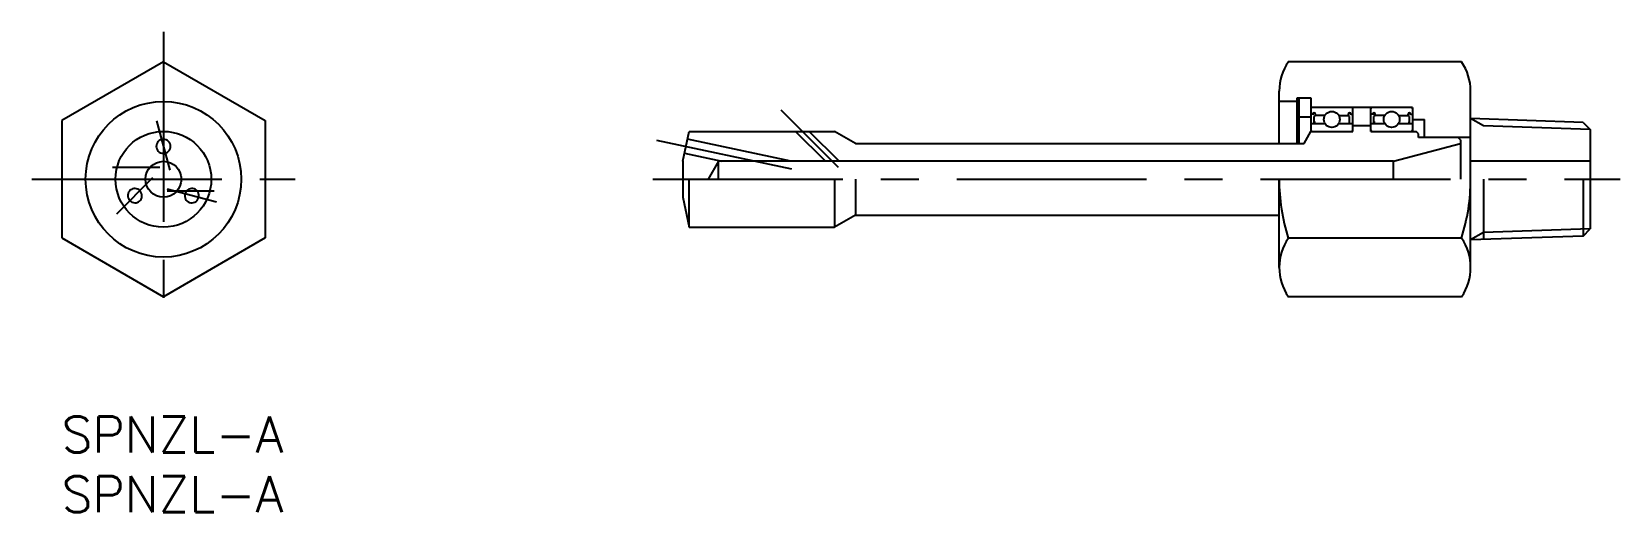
# Model space of a CAD drawing. Extents: x -2 to 130, y -8 to 32.
import ezdxf

# ---------------------------------------------------------------- set-up
doc = ezdxf.new("R2010")
doc.units = 0
doc.header["$LTSCALE"] = 0.5
doc.linetypes.add('CENTER', pattern=[50.8, 31.75, -6.35, 6.35, -6.35])
doc.linetypes.add('DASHED', pattern=[19.05, 12.7, -6.35])
for name, color, linetype in [('MSM_CENTER', 1, 'CENTER'), ('MSM_CONTINUOUS', 7, 'CONTINUOUS'), ('MSM_DASHED', 4, 'DASHED'), ('MSM_NARROW', 5, 'CONTINUOUS'), ('MSM_PART_NUMBER', 7, 'CONTINUOUS')]:
    doc.layers.add(name, color=color, linetype=linetype)
doc.styles.get("Standard").update_dxf_attribs({"font": 'txt.shx', "height": 1.5, "bigfont": 'bigfont.shx'})

# ---------------------------------------------------------------- blocks, each defined once
blk = doc.blocks.new('*U12')
at = {"layer": 'MSM_PART_NUMBER'}
blk.add_text('SPNZL-A', height=3, dxfattribs=at).set_placement((0, -3))
blk = doc.blocks.new('*U13')
at = {"layer": 'MSM_PART_NUMBER'}
blk.add_text('SPNZL-A', height=3, dxfattribs=at).set_placement((0, -8))

msp = doc.modelspace()

# ---------------------------------------------------------------- linework, layer by layer
at = {"layer": 'MSM_CENTER'}
for p, q in [((8.5, 32.13), (8.5, 7.5)), ((64.92, 20.8), (60.14, 25.58)), ((7.93, 24.68, 0.84), (9.04, 20.56, 0.84)), ((49.72, 23.08, 0.84), (60.98, 20.69, 0.84)), ((4.26, 20.81), (8.19, 20.81)), ((4.61, 16.93, 0.84), (7.63, 19.95, 0.84)), ((-2.5, 19.81), (19.5, 19.81)), ((12.74, 18.81), (8.81, 18.81)), ((12.94, 17.89, 0.84), (8.82, 18.99, 0.84)), ((49.4, 19.81), (130.25, 19.81))]:
    msp.add_line(p, q, dxfattribs=at)
at = {"layer": 'MSM_CONTINUOUS'}
for p, q in [((8.5, 29.63), (0, 24.72)), ((8.5, 29.63), (17, 24.72)), ((116.99, 29.63), (102.51, 29.63)), ((101.75, 22.81), (101.75, 27.18)), ((103.25, 22.81), (103.25, 26.61)), ((103.25, 26.61), (104.4, 26.61)), ((103.4, 26.61), (103.4, 22.81)), ((104.4, 26.61), (104.4, 23.81)), ((117.75, 12.45), (117.75, 27.18)), ((103.25, 26.31), (101.75, 26.31)), ((112.9, 25.81), (104.4, 25.81)), ((104.57, 25.25), (104.4, 25.25)), ((104.57, 25.25), (104.57, 25.2)), ((104.78, 25.15), (104.78, 25.25)), ((107.53, 25.15), (107.53, 25.25)), ((107.73, 25.25), (107.73, 25.2)), ((107.73, 25.25), (107.9, 25.25)), ((107.9, 23.81), (107.9, 25.81)), ((109.4, 23.81), (109.4, 25.81)), ((109.57, 25.25), (109.4, 25.25)), ((109.57, 25.25), (109.57, 25.2)), ((109.78, 25.15), (109.78, 25.25)), ((112.53, 25.15), (112.53, 25.25)), ((112.73, 25.25), (112.73, 25.2)), ((112.73, 25.25), (112.9, 25.25)), ((112.9, 25.81), (112.9, 23.81)), ((0, 24.72), (0, 14.91)), ((17, 24.72), (17, 14.91)), ((104.4, 25.01), (103.4, 25.01)), ((104.4, 24.48), (105.58, 24.48)), ((104.67, 25.05), (104.78, 25.15)), ((104.67, 24.54), (104.67, 25.05)), ((104.78, 24.54), (104.67, 24.54)), ((105.58, 25.15), (104.78, 25.15)), ((106.73, 25.15), (107.53, 25.15)), ((106.73, 24.48), (107.9, 24.48)), ((107.63, 25.05), (107.53, 25.15)), ((107.53, 24.54), (107.63, 24.54)), ((107.63, 24.54), (107.63, 25.05)), ((107.9, 24.31), (109.4, 24.31)), ((109.4, 24.48), (110.58, 24.48)), ((109.67, 25.05), (109.78, 25.15)), ((109.67, 24.54), (109.67, 25.05)), ((109.78, 24.54), (109.67, 24.54)), ((110.58, 25.15), (109.78, 25.15)), ((111.73, 25.15), (112.53, 25.15)), ((111.73, 24.48), (112.9, 24.48)), ((112.63, 25.05), (112.53, 25.15)), ((112.53, 24.54), (112.63, 24.54)), ((112.63, 24.54), (112.63, 25.05)), ((112.9, 24.81), (113.9, 24.81)), ((113.9, 23.31), (113.9, 24.81)), ((127.15, 24.56), (117.75, 24.89)), ((127.15, 24.56), (127.75, 23.96)), ((127.75, 23.96), (127.75, 15.67)), ((51.9, 21.31), (52.43, 23.81)), ((60.94, 21.31, 0.84), (52.29, 23.15, 0.84)), ((52.43, 23.81), (64.6, 23.81)), ((66.34, 22.81), (64.6, 23.81)), ((66.34, 22.81), (103.83, 22.81)), ((103.83, 22.81), (104.4, 23.81)), ((104.4, 23.81), (107.9, 23.81)), ((109.4, 23.81), (113.2, 23.81)), ((111.31, 21.31), (116.9, 22.81)), ((113.4, 23.61), (113.2, 23.81)), ((113.4, 23.31), (113.4, 23.61)), ((117.75, 23.31), (113.4, 23.31)), ((116.9, 23.11), (116.7, 23.31)), ((116.9, 23.11), (116.9, 19.81)), ((51.9, 21.31), (51.9, 18.31)), ((52.04, 21.98, 0.84), (55.16, 21.31, 0.84)), ((54.9, 21.31), (54.04, 19.81)), ((54.9, 19.81), (54.9, 21.31)), ((111.31, 21.31), (54.9, 21.31)), ((111.31, 19.81), (111.31, 21.31)), ((127.75, 21.31), (117.75, 21.31)), ((52.43, 15.81), (52.43, 19.81)), ((64.6, 19.81), (64.6, 15.81)), ((66.34, 19.81), (66.34, 16.81)), ((101.75, 12.45), (101.75, 19.81)), ((118.82, 19.81), (118.82, 14.78)), ((127.15, 19.81), (127.15, 15.07)), ((51.9, 18.31), (52.43, 15.81)), ((66.34, 16.81), (64.6, 15.81)), ((66.34, 16.81), (101.75, 16.81)), ((0, 14.91), (8.5, 10)), ((17, 14.91), (8.5, 10)), ((52.43, 15.81), (64.6, 15.81)), ((102.51, 14.91), (116.99, 14.91)), ((127.15, 15.07), (117.75, 14.74)), ((127.15, 15.07), (127.75, 15.67)), ((116.99, 10), (102.51, 10))]:
    msp.add_line(p, q, dxfattribs=at)
for centre, radius in [((8.5, 19.81), 6.5), ((106.15, 24.81), 0.667), ((111.15, 24.81), 0.667), ((8.5, 19.81), 4), ((8.5, 19.81), 1.5)]:
    msp.add_circle(centre, radius, dxfattribs=at)
for centre, radius, start, end in [((106.1, 27.18), 4.34, 145.6156, 180), ((113.41, 27.18), 4.34, 360, 34.3844), ((104.5, 25.71), 0.1, 90, 180), ((104.67, 25.25), 0.102, 0, 180), ((107.63, 25.25), 0.102, 0, 180), ((107.8, 25.71), 0.1, 0, 90), ((109.5, 25.71), 0.1, 90, 180), ((109.67, 25.25), 0.102, 0, 180), ((112.63, 25.25), 0.102, 0, 180), ((112.8, 25.71), 0.1, 0, 90), ((104.5, 23.91), 0.1, 180, 270), ((107.8, 23.91), 0.1, 270, 0), ((109.5, 23.91), 0.1, 180, 270), ((112.8, 23.91), 0.1, 270, 0), ((8.48, 22.56, 0.84), 0.577, 135.7847, 224.2153), ((8.5, 22.54, 0.84), 0.609, 44.2153, 135.7847), ((8.52, 22.56, 0.84), 0.577, 315.7847, 44.2153), ((8.5, 22.59, 0.84), 0.609, 224.2153, 315.7847), ((6.14, 18.45, 0.84), 0.609, 164.2153, 255.7847), ((6.11, 18.46, 0.84), 0.577, 75.7847, 164.2153), ((6.1, 18.43, 0.84), 0.609, 344.2153, 75.7847), ((10.9, 18.43, 0.84), 0.609, 104.2153, 195.7847), ((10.89, 18.46, 0.84), 0.577, 15.7847, 104.2153), ((10.86, 18.45, 0.84), 0.609, 284.2153, 15.7847), ((117.99, 19.81), 16.24, 180, 197.588), ((117.99, 19.81), 16.24, 179.9838, 180), ((101.51, 19.81), 16.24, 342.412, 0), ((6.13, 18.42, 0.84), 0.577, 255.7847, 344.2153), ((10.87, 18.42, 0.84), 0.577, 195.7847, 284.2153), ((106.1, 12.45), 4.34, 145.6156, 214.3844), ((113.41, 12.45), 4.34, 325.6156, 34.3844)]:
    msp.add_arc(centre, radius, start, end, dxfattribs=at)
at = {"layer": 'MSM_DASHED'}
for p, q in [((63.84, 21.31), (61.34, 23.81)), ((64.97, 21.31), (62.47, 23.81))]:
    msp.add_line(p, q, dxfattribs=at)
at = {"layer": 'MSM_NARROW'}
for p, q in [((118.82, 24.27), (117.75, 24.89)), ((127.75, 23.96), (118.82, 24.27)), ((118.82, 15.36), (117.75, 14.74)), ((127.75, 15.67), (118.82, 15.36))]:
    msp.add_line(p, q, dxfattribs=at)

# ---------------------------------------------------------------- block references
at = {"layer": 'MSM_CONTINUOUS'}
for name in ['*U12', '*U13']:
    msp.add_blockref(name, (0, 0), dxfattribs=at)

doc.saveas('drawing.dxf')
